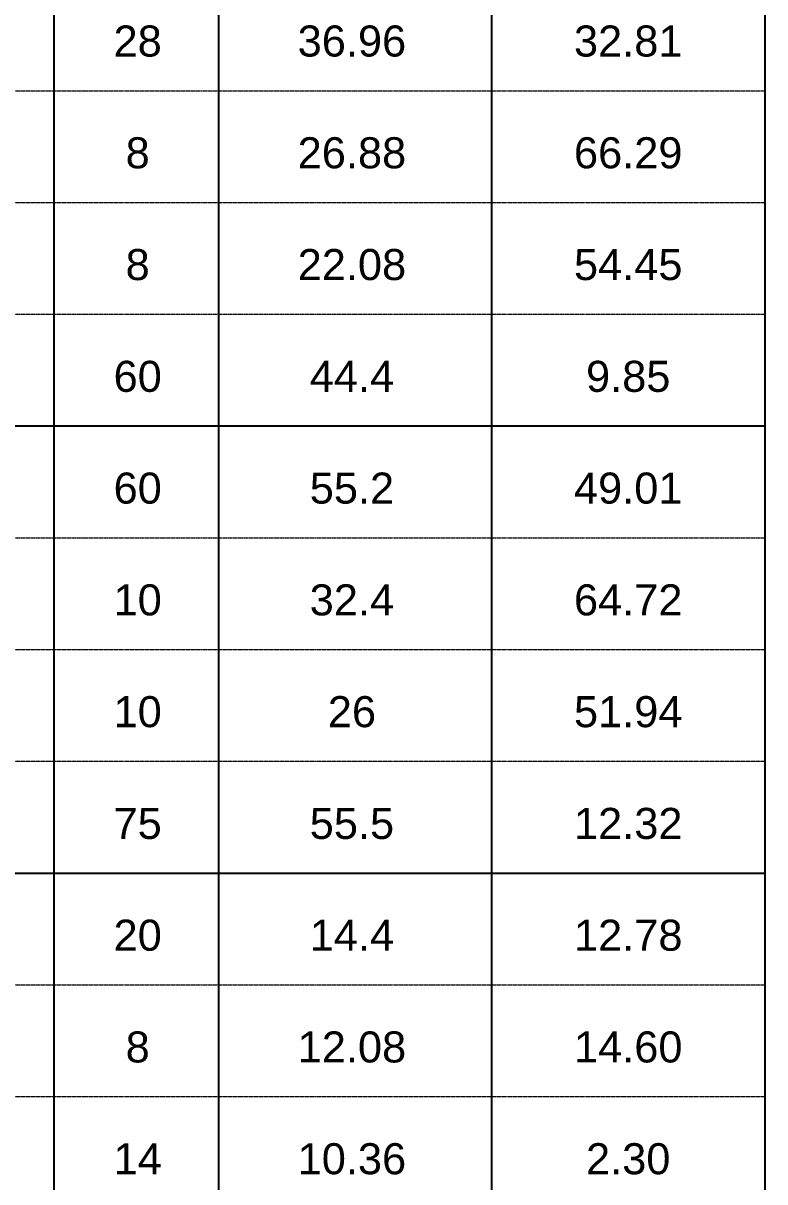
# Model space of a CAD drawing. Header units: millimetres. Extents: x -295047 to 263296, y -724756 to -308748.
# Drawn here: x 187195 to 191145, y -362581 to -356411 of the extents above; entities that cross this region are included whole.
import ezdxf
from ezdxf.enums import TextEntityAlignment as Align

# ---------------------------------------------------------------- set-up
doc = ezdxf.new("R2010")
doc.units = ezdxf.units.MM
doc.header["$MEASUREMENT"] = 0
doc.linetypes.add('HIDDEN', pattern=[0.375, 0.25, -0.125])
for name, color, linetype, lineweight in [('LC MANH DUT', 35, 'HIDDEN', 5), ('LC Net thay', 7, 'Continuous', 25), ('LC Text1', 3, 'Continuous', 20)]:
    doc.layers.add(name, color=color, linetype=linetype, lineweight=lineweight)
doc.styles.add('Hoa', font='micross.ttf')

msp = doc.modelspace()

# ---------------------------------------------------------------- linework, layer by layer
at = {"layer": 'LC MANH DUT'}
for p, q in [((179471.5, -356770.4), (191144.5, -356770.4)), ((179471.5, -357365.6), (191144.5, -357365.6)), ((179471.5, -357960.8), (191144.5, -357960.8)), ((179471.5, -358556), (191144.5, -358556)), ((179471.5, -359151.3), (191144.5, -359151.3)), ((179471.5, -359746.5), (191144.5, -359746.5)), ((179471.5, -360341.7), (191144.5, -360341.7)), ((179471.5, -360937), (191144.5, -360937)), ((179471.5, -361532.2), (191144.5, -361532.2)), ((179471.5, -362127.4), (191144.5, -362127.4))]:
    msp.add_line(p, q, dxfattribs=at)
at = {"layer": 'LC Net thay'}
for p, q in [((191144.5, -350884.2), (191144.5, -366161.7)), ((188234.5, -351677.9), (188234.5, -364508.3)), ((189689.5, -351677.9), (189689.5, -364508.3)), ((187358.2, -352438.4), (187358.2, -364508.3)), ((178479.4, -358556), (191144.5, -358556)), ((178479.4, -360937), (191144.5, -360937))]:
    msp.add_line(p, q, dxfattribs=at)

# ---------------------------------------------------------------- texts
at = {"layer": 'LC Text1', "style": 'Hoa'}
for s, p in [('28', (187804.6, -356638.1)), ('36.96', (188945.5, -356638.1)), ('32.81', (190417, -356638.1)), ('60', (187804.6, -359019)), ('55.2', (188945.5, -359019)), ('49.01', (190417, -359019)), ('20', (187804.6, -361399.9)), ('14.4', (188945.5, -361399.9)), ('12.78', (190417, -361399.9))]:
    msp.add_text(s, height=165.34, dxfattribs=at).set_placement(p, align=Align.BOTTOM_CENTER)
at = {"layer": 'LC Text1', "color": 7, "style": 'Hoa'}
for s, height, p in [('8', 165.3, (187804.6, -357233.3)), ('26.88', 165.34, (188945.5, -357233.3)), ('66.29', 165.34, (190417, -357233.3)), ('8', 165.3, (187804.6, -357828.5)), ('22.08', 165.34, (188945.5, -357828.5)), ('54.45', 165.34, (190417, -357828.5)), ('60', 165.34, (187804.6, -358423.8)), ('44.4', 165.34, (188945.5, -358423.8)), ('9.85', 165.34, (190417, -358423.8)), ('10', 165.34, (187804.6, -359614.2)), ('32.4', 165.34, (188945.5, -359614.2)), ('64.72', 165.34, (190417, -359614.2)), ('10', 165.34, (187804.6, -360209.5)), ('26', 165.34, (188945.5, -360209.5)), ('51.94', 165.34, (190417, -360209.5)), ('75', 165.34, (187804.6, -360804.7)), ('55.5', 165.34, (188945.5, -360804.7)), ('12.32', 165.34, (190417, -360804.7)), ('8', 165.3, (187804.6, -361995.1)), ('12.08', 165.34, (188945.5, -361995.1)), ('14.60', 165.34, (190417, -361995.1)), ('14', 165.34, (187804.6, -362590.4)), ('10.36', 165.34, (188945.5, -362590.4)), ('2.30', 165.34, (190417, -362590.4))]:
    msp.add_text(s, height=height, dxfattribs=at).set_placement(p, align=Align.BOTTOM_CENTER)

doc.saveas('drawing.dxf')
